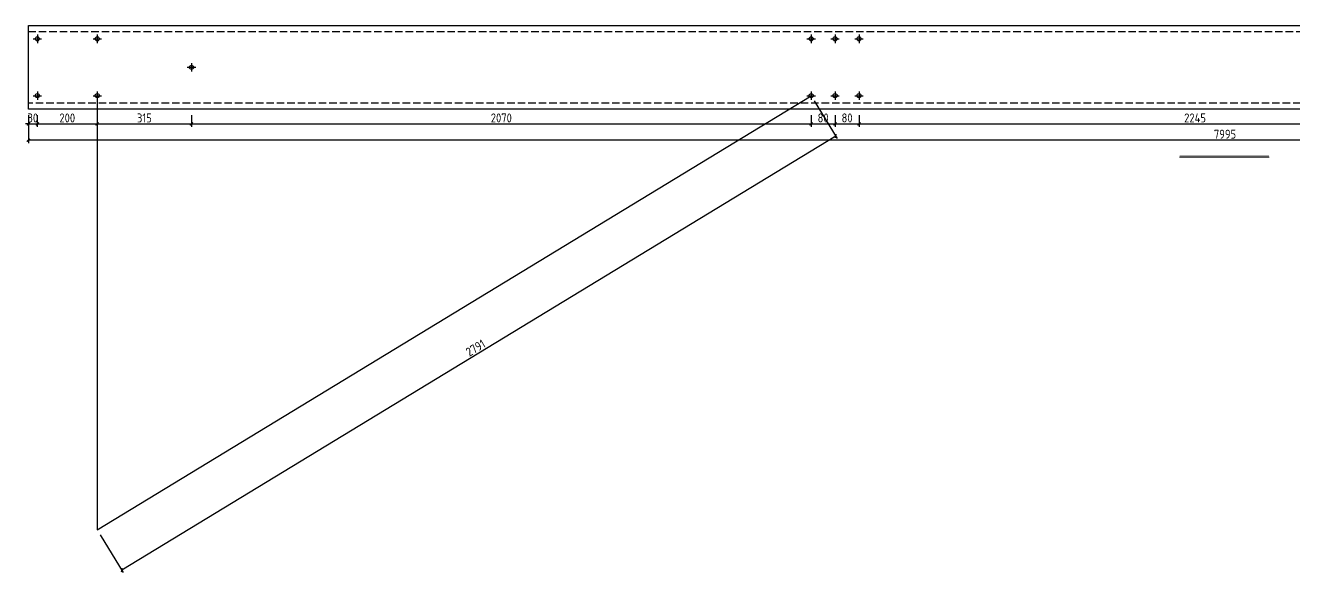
# Model space of a CAD drawing. Extents: x -196983 to 471790, y -783661 to 190401.
# Drawn here: x 89695 to 132062, y -13868 to 4414 of the extents above; entities that cross this region are included whole.
import ezdxf

# ---------------------------------------------------------------- set-up
doc = ezdxf.new("R2010")
doc.units = 0
doc.header["$LTSCALE"] = 1000
doc.header["$MEASUREMENT"] = 0
doc.linetypes.add('DASH', pattern=[0.35, 0.25, -0.1])
doc.layers.add('_TCH_MASK', color=7, linetype='Continuous')
doc.styles.get("Standard").update_dxf_attribs({"font": 'gbenor.shx', "bigfont": 'gbcbig.shx'})
doc.dimstyles.get("Standard").update_dxf_attribs({"dimscale": 100, "dimtxt": 3.5, "dimasz": 1, "dimexe": 2.5, "dimexo": 3, "dimgap": 1.5, "dimtad": 1, "dimdec": 0, "dimzin": 0, "dimdsep": 46, "dimtxsty": 'Standard', "dimblk": 'ARCHTICK', "dimcen": 0.09, "dimadec": 0, "dimazin": 0, "dimtfac": 1, "dimtdec": 0, "dimtix": 1, "dimtmove": 2, "dimatfit": 3, "dimfxl": 1, "dimtolj": 1, "dimtzin": 0, "dimarcsym": 0})

# ---------------------------------------------------------------- blocks, each defined once
blk = doc.blocks.new('_ArchTick')
at = {"color": 0, "linetype": 'ByBlock', "const_width": 0.4}
blk.add_lwpolyline([(-0.5, -0.5), (0.5, 0.5)], dxfattribs=at)
blk = doc.blocks.new('*D60')
at = {"layer": '_TCH_MASK', "color": 0, "lineweight": -2}
for p, q in [((89795, 1414), (89795, 1021)), ((90095, 1414), (90095, 1021)), ((89795, 1121), (89695, 1121)), ((89795, 1121), (90095, 1121)), ((90095, 1121), (90195, 1121))]:
    blk.add_line(p, q, dxfattribs=at)
at = {"layer": 'Defpoints', "color": 0}
for p in [(89795, 1614), (90095, 1614), (90095, 1121)]:
    blk.add_point(p, dxfattribs=at)
at = {"layer": '_TCH_MASK', "color": 0, "lineweight": -2, "xscale": 100, "yscale": 100, "zscale": 100}
blk.add_blockref('_ArchTick', (89795, 1121), dxfattribs=at)
at = {"layer": '_TCH_MASK', "color": 0, "lineweight": -2, "xscale": 100, "yscale": 100, "zscale": 100, "rotation": 180}
blk.add_blockref('_ArchTick', (90095, 1121), dxfattribs=at)
at = {"layer": '_TCH_MASK', "color": 0, "lineweight": 15, "insert": (89945, 1321), "char_height": 300, "attachment_point": 5}
blk.add_mtext('\\A1;30', dxfattribs=at)
blk = doc.blocks.new('*D44')
at = {"layer": '_TCH_MASK', "color": 0, "lineweight": -2}
for p, q in [((90095, 1414), (90095, 1021)), ((92095, 1414), (92095, 1021)), ((90095, 1121), (92095, 1121))]:
    blk.add_line(p, q, dxfattribs=at)
at = {"layer": 'Defpoints', "color": 0}
for p in [(90095, 1614), (92095, 1614), (92095, 1121)]:
    blk.add_point(p, dxfattribs=at)
at = {"layer": '_TCH_MASK', "color": 0, "lineweight": -2, "xscale": 100, "yscale": 100, "zscale": 100, "rotation": 180}
blk.add_blockref('_ArchTick', (90095, 1121), dxfattribs=at)
at = {"layer": '_TCH_MASK', "color": 0, "lineweight": -2, "xscale": 100, "yscale": 100, "zscale": 100}
blk.add_blockref('_ArchTick', (92095, 1121), dxfattribs=at)
at = {"layer": '_TCH_MASK', "color": 0, "lineweight": 15, "insert": (91095, 1321), "char_height": 300, "attachment_point": 5}
blk.add_mtext('\\A1;200', dxfattribs=at)
blk = doc.blocks.new('*D45')
at = {"layer": '_TCH_MASK', "color": 0, "lineweight": -2}
for p, q in [((92095, 1414), (92095, 1021)), ((95245, 1414), (95245, 1021)), ((92095, 1121), (95245, 1121))]:
    blk.add_line(p, q, dxfattribs=at)
at = {"layer": 'Defpoints', "color": 0}
for p in [(92095, 1614), (95245, 1614), (95245, 1121)]:
    blk.add_point(p, dxfattribs=at)
at = {"layer": '_TCH_MASK', "color": 0, "lineweight": -2, "xscale": 100, "yscale": 100, "zscale": 100, "rotation": 180}
blk.add_blockref('_ArchTick', (92095, 1121), dxfattribs=at)
at = {"layer": '_TCH_MASK', "color": 0, "lineweight": -2, "xscale": 100, "yscale": 100, "zscale": 100}
blk.add_blockref('_ArchTick', (95245, 1121), dxfattribs=at)
at = {"layer": '_TCH_MASK', "color": 0, "lineweight": 15, "insert": (93670, 1321), "char_height": 300, "attachment_point": 5}
blk.add_mtext('\\A1;315', dxfattribs=at)
blk = doc.blocks.new('*D46')
at = {"layer": '_TCH_MASK', "color": 0, "lineweight": -2}
for p, q in [((95245, 1414), (95245, 1021)), ((115945, 1414), (115945, 1021)), ((95245, 1121), (115945, 1121))]:
    blk.add_line(p, q, dxfattribs=at)
at = {"layer": 'Defpoints', "color": 0}
for p in [(95245, 1614), (115945, 1614), (115945, 1121)]:
    blk.add_point(p, dxfattribs=at)
at = {"layer": '_TCH_MASK', "color": 0, "lineweight": -2, "xscale": 100, "yscale": 100, "zscale": 100, "rotation": 180}
blk.add_blockref('_ArchTick', (95245, 1121), dxfattribs=at)
at = {"layer": '_TCH_MASK', "color": 0, "lineweight": -2, "xscale": 100, "yscale": 100, "zscale": 100}
blk.add_blockref('_ArchTick', (115945, 1121), dxfattribs=at)
at = {"layer": '_TCH_MASK', "color": 0, "lineweight": 15, "insert": (105595, 1321), "char_height": 300, "attachment_point": 5}
blk.add_mtext('\\A1;2070', dxfattribs=at)
blk = doc.blocks.new('*D47')
at = {"layer": '_TCH_MASK', "color": 0, "lineweight": -2}
for p, q in [((115945, 1414), (115945, 1021)), ((116745, 1414), (116745, 1021)), ((115945, 1121), (116745, 1121))]:
    blk.add_line(p, q, dxfattribs=at)
at = {"layer": 'Defpoints', "color": 0}
for p in [(115945, 1614), (116745, 1614), (116745, 1121)]:
    blk.add_point(p, dxfattribs=at)
at = {"layer": '_TCH_MASK', "color": 0, "lineweight": -2, "xscale": 100, "yscale": 100, "zscale": 100, "rotation": 180}
blk.add_blockref('_ArchTick', (115945, 1121), dxfattribs=at)
at = {"layer": '_TCH_MASK', "color": 0, "lineweight": -2, "xscale": 100, "yscale": 100, "zscale": 100}
blk.add_blockref('_ArchTick', (116745, 1121), dxfattribs=at)
at = {"layer": '_TCH_MASK', "color": 0, "lineweight": 15, "insert": (116345, 1321), "char_height": 300, "attachment_point": 5}
blk.add_mtext('\\A1;80', dxfattribs=at)
blk = doc.blocks.new('*D48')
at = {"layer": '_TCH_MASK', "color": 0, "lineweight": -2}
for p, q in [((116745, 1414), (116745, 1021)), ((117545, 1414), (117545, 1021)), ((116745, 1121), (117545, 1121))]:
    blk.add_line(p, q, dxfattribs=at)
at = {"layer": 'Defpoints', "color": 0}
for p in [(116745, 1614), (117545, 1614), (117545, 1121)]:
    blk.add_point(p, dxfattribs=at)
at = {"layer": '_TCH_MASK', "color": 0, "lineweight": -2, "xscale": 100, "yscale": 100, "zscale": 100, "rotation": 180}
blk.add_blockref('_ArchTick', (116745, 1121), dxfattribs=at)
at = {"layer": '_TCH_MASK', "color": 0, "lineweight": -2, "xscale": 100, "yscale": 100, "zscale": 100}
blk.add_blockref('_ArchTick', (117545, 1121), dxfattribs=at)
at = {"layer": '_TCH_MASK', "color": 0, "lineweight": 15, "insert": (117145, 1321), "char_height": 300, "attachment_point": 5}
blk.add_mtext('\\A1;80', dxfattribs=at)
blk = doc.blocks.new('*D49')
at = {"layer": '_TCH_MASK', "color": 0, "lineweight": -2}
for p, q in [((117545, 1414), (117545, 1021)), ((139995, 1414), (139995, 1021)), ((117545, 1121), (139995, 1121))]:
    blk.add_line(p, q, dxfattribs=at)
at = {"layer": 'Defpoints', "color": 0}
for p in [(117545, 1614), (139995, 1614), (139995, 1121)]:
    blk.add_point(p, dxfattribs=at)
at = {"layer": '_TCH_MASK', "color": 0, "lineweight": -2, "xscale": 100, "yscale": 100, "zscale": 100, "rotation": 180}
blk.add_blockref('_ArchTick', (117545, 1121), dxfattribs=at)
at = {"layer": '_TCH_MASK', "color": 0, "lineweight": -2, "xscale": 100, "yscale": 100, "zscale": 100}
blk.add_blockref('_ArchTick', (139995, 1121), dxfattribs=at)
at = {"layer": '_TCH_MASK', "color": 0, "lineweight": 15, "insert": (128770, 1321), "char_height": 300, "attachment_point": 5}
blk.add_mtext('\\A1;2245', dxfattribs=at)
blk = doc.blocks.new('*D55')
at = {"layer": '_TCH_MASK', "color": 0, "lineweight": -2}
for p, q in [((89795, 1414), (89795, 479)), ((169745, 1414), (169745, 479)), ((169745, 579), (89795, 579))]:
    blk.add_line(p, q, dxfattribs=at)
at = {"layer": 'Defpoints', "color": 0}
for p in [(89795, 1614), (169745, 1614), (89795, 579)]:
    blk.add_point(p, dxfattribs=at)
at = {"layer": '_TCH_MASK', "color": 0, "lineweight": -2, "xscale": 100, "yscale": 100, "zscale": 100, "rotation": 180}
blk.add_blockref('_ArchTick', (89795, 579), dxfattribs=at)
at = {"layer": '_TCH_MASK', "color": 0, "lineweight": -2, "xscale": 100, "yscale": 100, "zscale": 100}
blk.add_blockref('_ArchTick', (169745, 579), dxfattribs=at)
at = {"layer": '_TCH_MASK', "color": 0, "lineweight": 15, "insert": (129770, 779), "char_height": 300, "attachment_point": 5}
blk.add_mtext('\\A1;7995', dxfattribs=at)
blk = doc.blocks.new('*D1485')
at = {"layer": '_TCH_MASK', "color": 0, "lineweight": -2}
for p, q in [((116049, 1893), (116816, 632)), ((116764, 717), (92914, -13783)), ((92199, -12607), (92966, -13868))]:
    blk.add_line(p, q, dxfattribs=at)
at = {"layer": 'Defpoints', "color": 0}
for p in [(115945, 2064), (92095, -12436), (92914, -13783)]:
    blk.add_point(p, dxfattribs=at)
at = {"layer": '_TCH_MASK', "color": 0, "lineweight": -2, "xscale": 100, "yscale": 100, "zscale": 100}
for p, rotation in [((116764, 717), 31.29819814404526), ((92914, -13783), 211.2981981440452)]:
    blk.add_blockref('_ArchTick', p, dxfattribs=dict(at, rotation=rotation))
at = {"layer": '_TCH_MASK', "color": 0, "lineweight": 15, "insert": (104735, -6362), "char_height": 300, "attachment_point": 5, "rotation": 31.2982}
blk.add_mtext('\\A1;2791', dxfattribs=at)

msp = doc.modelspace()

# ---------------------------------------------------------------- linework, layer by layer
for p, q in [((89795.4, 4413.9), (169745.4, 4413.9)), ((89795.4, 1613.9), (89795.4, 4413.9)), ((169745.4, 1613.9), (89795.4, 1613.9))]:
    msp.add_line(p, q)
at = {"linetype": 'DASH'}
for p, q in [((89795.4, 4213.9), (169745.4, 4213.9)), ((169745.4, 1813.9), (89795.4, 1813.9))]:
    msp.add_line(p, q, dxfattribs=at)
at = {"color": 1}
for p, q in [((89955.4, 3963.9), (90235.4, 3963.9)), ((90095.4, 4103.9), (90095.4, 3823.9)), ((91955.4, 3963.9), (92235.4, 3963.9)), ((92095.4, 4103.9), (92095.4, 3823.9)), ((115805.4, 3963.9), (116085.4, 3963.9)), ((115945.4, 4103.9), (115945.4, 3823.9)), ((116605.4, 3963.9), (116885.4, 3963.9)), ((116745.4, 4103.9), (116745.4, 3823.9)), ((117405.4, 3963.9), (117685.4, 3963.9)), ((117545.4, 4103.9), (117545.4, 3823.9)), ((95105.4, 3013.9), (95385.4, 3013.9)), ((95245.4, 3153.9), (95245.4, 2873.9)), ((90095.4, 2203.9), (90095.4, 1923.9)), ((92095.4, 2203.9), (92095.4, 1923.9)), ((115945.4, 2203.9), (115945.4, 1923.9)), ((116745.4, 2203.9), (116745.4, 1923.9)), ((117545.4, 2203.9), (117545.4, 1923.9)), ((89955.4, 2063.9), (90235.4, 2063.9)), ((91955.4, 2063.9), (92235.4, 2063.9)), ((115805.4, 2063.9), (116085.4, 2063.9)), ((116605.4, 2063.9), (116885.4, 2063.9)), ((117405.4, 2063.9), (117685.4, 2063.9))]:
    msp.add_line(p, q, dxfattribs=at)
at = {"color": 3}
for p, q in [((92095.4, 2063.9), (92095.4, -12436.1)), ((92095.4, -12436.1), (115945.4, 2063.9))]:
    msp.add_line(p, q, dxfattribs=at)
at = {"color": 1}
for centre in [(90095.4, 3963.9), (92095.4, 3963.9), (115945.4, 3963.9), (116745.4, 3963.9), (117545.4, 3963.9), (95245.4, 3013.9), (90095.4, 2063.9), (92095.4, 2063.9), (115945.4, 2063.9), (116745.4, 2063.9), (117545.4, 2063.9)]:
    msp.add_circle(centre, 70, dxfattribs=at)
at = {"layer": '_TCH_MASK', "lineweight": 15}
msp.add_line((131240.5, 8.3), (128253.3, 8.3), dxfattribs=at)
at = {"layer": '_TCH_MASK', "lineweight": 15, "const_width": 20}
msp.add_lwpolyline([(128253.3, 53.6), (131240.5, 53.6)], dxfattribs=at)

# ---------------------------------------------------------------- dimensions: what is measured, and where the dimension line sits
at = {"layer": '_TCH_MASK', "lineweight": 15}
dim = msp.add_aligned_dim(p1=(115945.4, 2063.9), p2=(92095.4, -12436.1), distance=1576.2, dimstyle='Standard', override={"dimtxt": 3, "dimexe": 1, "dimexo": 2, "dimgap": 0.5, "dimlfac": 0.1}, dxfattribs=at)
dim.commit()
dim.dimension.update_dxf_attribs({"geometry": '*D1485', "text_midpoint": (104735.3, -6362)})
for base, p1, p2, picture, middle in [((90095.4, 1120.5), (89795.4, 1613.9), (90095.4, 1613.9), '*D60', (89945.4, 1320.5)), ((89795.4, 579.1), (169745.4, 1613.9), (89795.4, 1613.9), '*D55', (129770.4, 779.1)), ((92095.4, 1120.5), (90095.4, 1613.9), (92095.4, 1613.9), '*D44', (91095.4, 1320.5)), ((95245.4, 1120.5), (92095.4, 1613.9), (95245.4, 1613.9), '*D45', (93670.4, 1320.5)), ((115945.4, 1120.5), (95245.4, 1613.9), (115945.4, 1613.9), '*D46', (105595.4, 1320.5)), ((116745.4, 1120.5), (115945.4, 1613.9), (116745.4, 1613.9), '*D47', (116345.4, 1320.5)), ((117545.4, 1120.5), (116745.4, 1613.9), (117545.4, 1613.9), '*D48', (117145.4, 1320.5)), ((139995.4, 1120.5), (117545.4, 1613.9), (139995.4, 1613.9), '*D49', (128770.4, 1320.5))]:
    dim = msp.add_linear_dim(base=base, p1=p1, p2=p2, dimstyle='Standard', override={"dimtxt": 3, "dimexe": 1, "dimexo": 2, "dimgap": 0.5, "dimlfac": 0.1}, dxfattribs=at)
    dim.commit()
    dim.dimension.update_dxf_attribs({"geometry": picture, "text_midpoint": middle})

doc.saveas('drawing.dxf')
